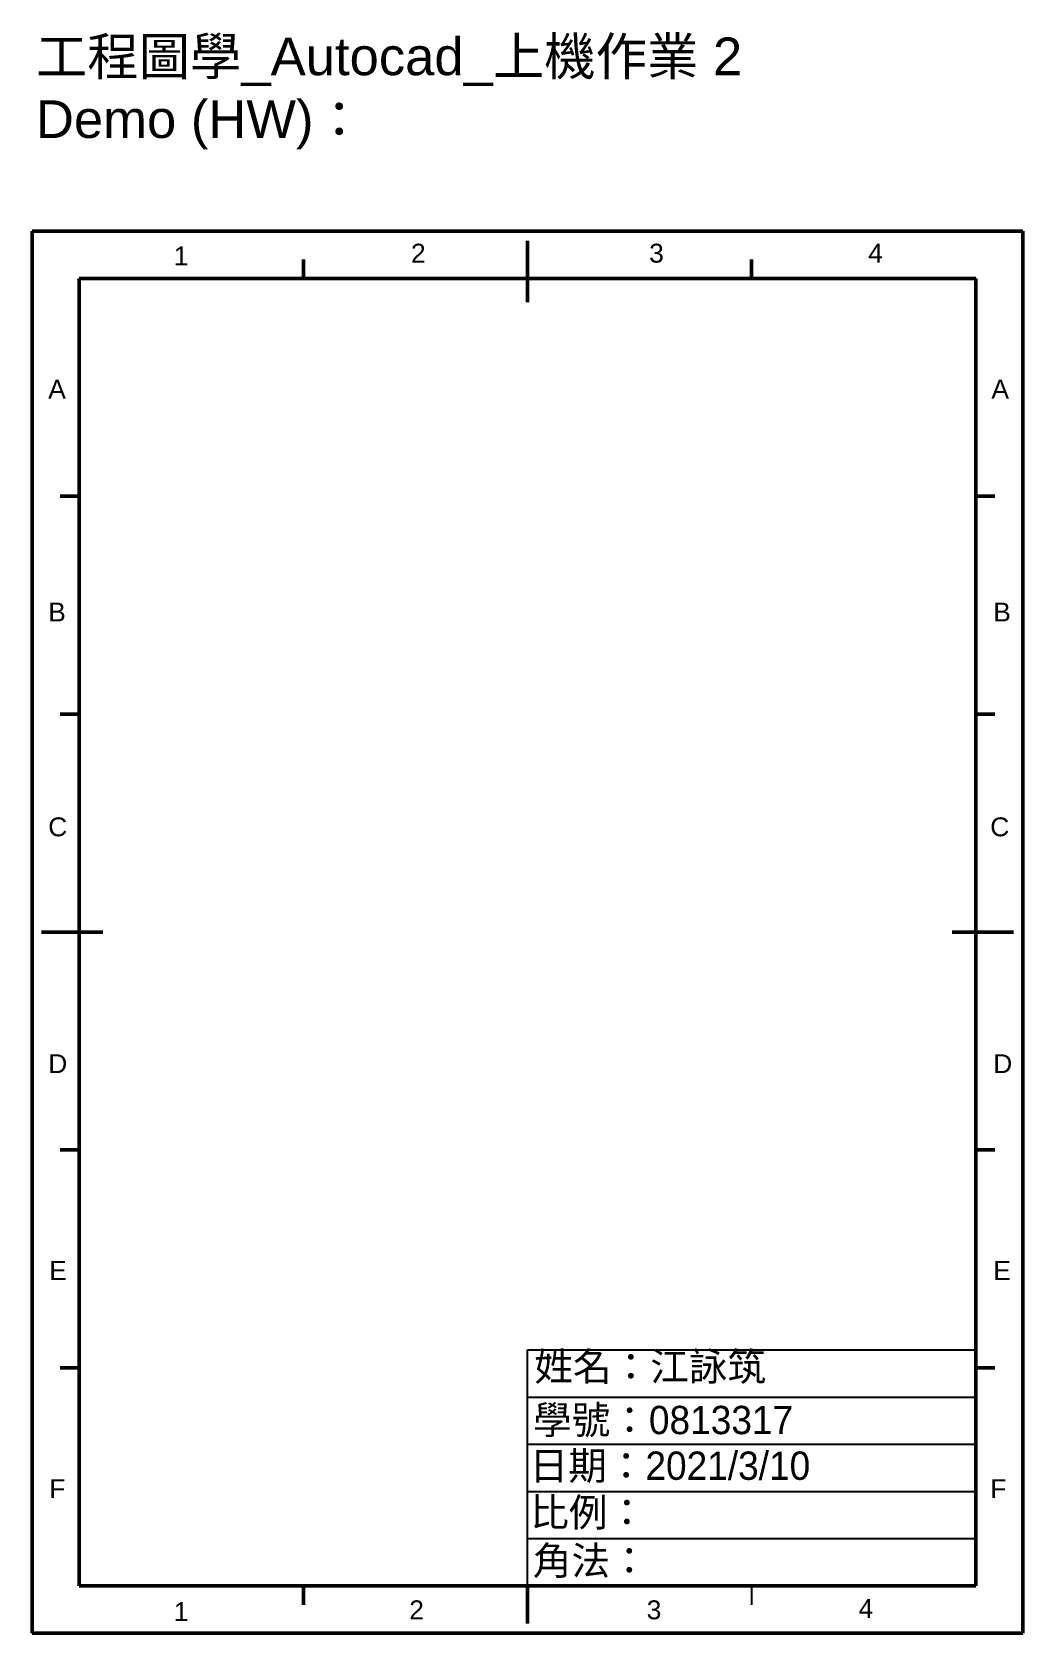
# Model space of a CAD drawing. Header units: millimetres. Extents: x -2 to 208, y 50 to 390.
import ezdxf

# ---------------------------------------------------------------- set-up
doc = ezdxf.new("R2010")
doc.units = ezdxf.units.MM
doc.styles.add('MtXpl_', font='')
doc.styles.get("Standard").update_dxf_attribs({"font": 'arial.ttf'})
doc.styles.get('MtXpl_').set_extended_font_data('PMingLiU')

msp = doc.modelspace()

# ---------------------------------------------------------------- linework, layer by layer
at = {"lineweight": 50}
for p, q in [((208.29, 347.41), (-1.71, 347.41)), ((-1.71, 347.41), (-1.71, 50.41)), ((208.29, 50.41), (208.29, 347.41)), ((103.29, 337.41), (103.29, 345.41)), ((55.79, 337.41), (55.79, 341.41)), ((150.79, 337.41), (150.79, 341.41)), ((198.29, 337.41), (8.29, 337.41)), ((8.29, 337.41), (8.29, 60.41)), ((103.29, 337.41), (103.29, 332.41)), ((198.29, 60.41), (198.29, 337.41)), ((8.29, 291.25), (4.29, 291.25)), ((198.29, 291.25), (202.29, 291.25)), ((8.29, 245.08), (4.29, 245.08)), ((198.29, 245.08), (202.29, 245.08)), ((8.29, 198.91), (0.29, 198.91)), ((8.29, 198.91), (13.29, 198.91)), ((198.29, 198.91), (193.29, 198.91)), ((198.29, 198.91), (206.29, 198.91)), ((8.29, 152.75), (4.29, 152.75)), ((198.29, 152.75), (202.29, 152.75)), ((8.29, 106.58), (4.29, 106.58)), ((198.29, 106.58), (202.29, 106.58)), ((8.29, 60.41), (198.29, 60.41)), ((55.79, 60.41), (55.79, 56.41)), ((103.29, 60.41), (103.29, 52.41)), ((-1.71, 50.41), (208.29, 50.41))]:
    msp.add_line(p, q, dxfattribs=at)
for p, q in [((103.29, 110.41), (198.29, 110.41)), ((103.29, 60.41), (103.29, 110.41)), ((103.29, 100.41), (198.29, 100.41)), ((103.29, 90.41), (198.29, 90.41)), ((103.29, 80.41), (198.29, 80.41)), ((103.29, 70.41), (198.29, 70.41)), ((150.79, 60.41), (150.79, 56.41))]:
    msp.add_line(p, q)

# ---------------------------------------------------------------- texts
at = {"style": 'MtXpl_'}
for s, p in [('學號：0813317', (104.47, 92.54)), ('日期：2021/3/10', (103.73, 82.86)), ('比例：', (103.89, 72.98)), ('角法：', (104.4, 62.75))]:
    msp.add_text(s, height=6, dxfattribs=at).set_placement(p)
at = {"insert": (-0.88, 388.46), "char_height": 7.9798, "width": 267.0684, "attachment_point": 1}
msp.add_mtext('工程圖學_Autocad_上機作業 2\\PDemo (HW)：', dxfattribs=at)
at = {"attachment_point": 1}
for s, width, heights, insert, char_height in [('1', 23.2577, [0], (28.34, 344.21), 4), ('A', 5.1348, [4.92], (1.73, 315.97), 4), ('A', 5.1348, [4.92], (201.6, 315.97), 4), ('B', 5.1348, [4.92], (1.73, 268.73), 4), ('B', 5.1348, [4.92], (201.99, 268.73), 4), ('C', 5.1348, [4.92], (1.73, 223.22), 4), ('C', 5.1348, [4.92], (201.35, 223.22), 4), ('D', 5.1348, [4.92], (1.73, 173.03), 4), ('D', 5.1348, [4.92], (201.99, 173.03), 4), ('E', 5.1348, [4.92], (1.94, 129.22), 4), ('E', 5.1348, [4.92], (201.99, 129.22), 4), ('{\\fPMingLiU|b0|i0|c136|p18;姓名：江詠筑}', 87.9762, [0], (104.74, 109.86), 6), ('F', 5.1348, [4.92], (1.94, 82.99), 4), ('F', 5.1348, [4.92], (201.36, 82.99), 4), ('1', 23.2577, [0], (28.34, 56.96), 4)]:
    msp.add_mtext_dynamic_manual_height_columns(s, width=width, gutter_width=50, heights=heights, dxfattribs=dict(at, insert=insert, char_height=char_height))
at = {"char_height": 4, "attachment_point": 1}
for s, insert in [('2', (78.6, 344.77)), ('3', (129.07, 344.77)), ('4', (175.48, 344.77)), ('2', (78.23, 57.32)), ('3', (128.55, 57.32)), ('4', (173.45, 57.59))]:
    msp.add_mtext(s, dxfattribs=dict(at, insert=insert))

doc.saveas('drawing.dxf')
